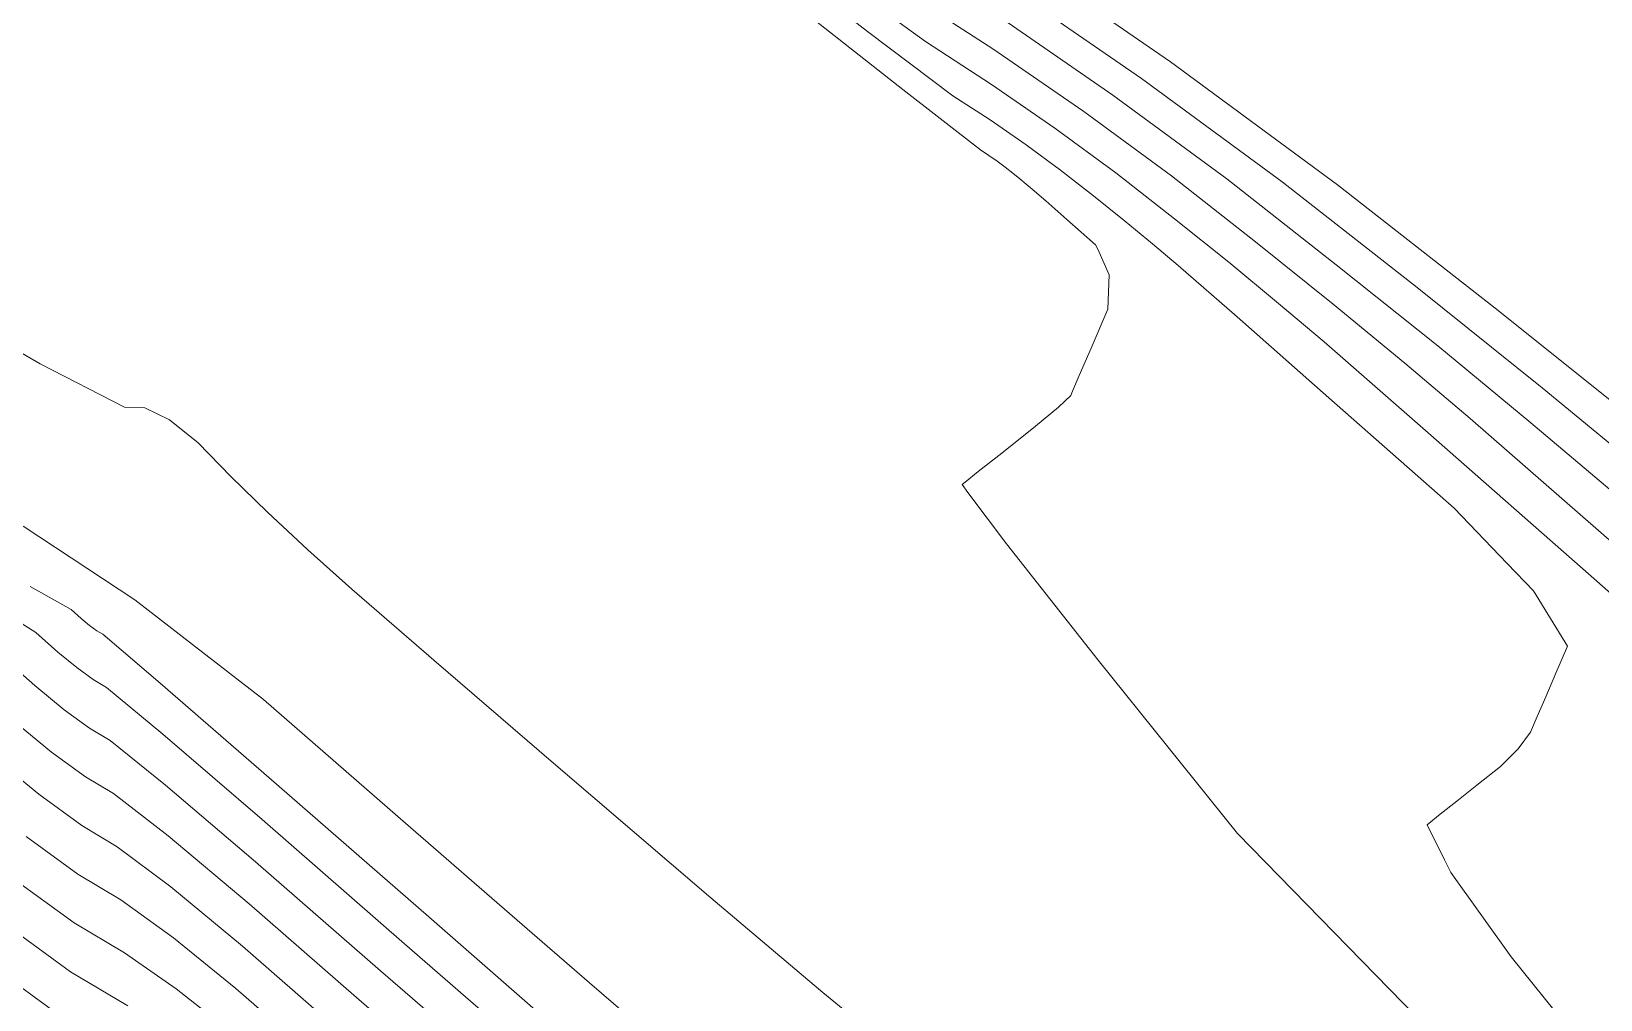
# Model space of a CAD drawing. Header units: inches. Extents: x 1337389 to 1347141, y 407035 to 414577.
# Drawn here: x 1338006.1 to 1338302.7, y 410560.9 to 410744 of the extents above; entities that cross this region are included whole.
import ezdxf

# ---------------------------------------------------------------- set-up
doc = ezdxf.new("R2010")
doc.units = ezdxf.units.IN
doc.header["$MEASUREMENT"] = 0
doc.layers.add('Topo', color=7, linetype='Continuous', lineweight=15, true_color=0x459900)

msp = doc.modelspace()

# ---------------------------------------------------------------- linework, layer by layer
at = {"layer": 'Topo'}
for points, elevation in [([(1338456.5051, 410512.993), (1338450.4399, 410518.5639), (1338410.5118, 410554.186), (1338350.4572, 410607.2389), (1338306.3051, 410646.1031), (1338278.055, 410670.7779), (1338265.707, 410681.2638), (1338252.18, 410692.402), (1338237.4733, 410704.193), (1338221.587, 410716.6359), (1338205.0399, 410728.8021), (1338187.8321, 410740.69), (1338169.963, 410752.3), (1338150.7941, 410765.78), (1338130.3229, 410781.131), (1338108.551, 410798.3519), (1338092.703, 410810.7871), (1338082.7779, 410818.435), (1338078.7772, 410821.296), (1338076.289, 410825.4659), (1338075.315, 410830.945), (1338075.8548, 410837.7339), (1338072.9941, 410845.5251), (1338072.2701, 410846.5421)], 750), ([(1338081.4101, 410839.525), (1338080.9259, 410833.443), (1338082.139, 410826.622), (1338085.236, 410821.43), (1338090.2169, 410817.8681), (1338098.683, 410811.424), (1338110.633, 410802.097), (1338126.0679, 410789.889), (1338144.1201, 410776.7061), (1338164.7879, 410762.5501), (1338188.074, 410747.421), (1338210.498, 410731.9289), (1338232.0609, 410716.076), (1338252.7629, 410699.8599), (1338271.9281, 410684.4948), (1338289.556, 410669.981), (1338305.6461, 410656.3159), (1338333.7039, 410631.8969), (1338373.728, 410596.7219), (1338425.7192, 410550.7931), (1338462.64, 410518.6389), (1338484.491, 410500.2609), (1338491.271, 410495.658), (1338492.53, 410494.7259)], 745), ([(1338526.046, 410485.1112), (1338499.5029, 410505.801), (1338477.6089, 410522.004), (1338460.4769, 410533.6341), (1338439.025, 410550.248), (1338413.2539, 410571.846), (1338383.1629, 410598.4289), (1338356.4911, 410621.7648), (1338333.2381, 410641.8551), (1338313.404, 410658.6981), (1338291.676, 410676.5891), (1338268.0531, 410695.528), (1338242.5349, 410715.516), (1338215.956, 410735.0572), (1338188.3149, 410754.152), (1338159.613, 410772.8011), (1338137.4459, 410787.633), (1338121.8129, 410798.646), (1338112.7161, 410805.843), (1338104.6631, 410812.0609), (1338097.6562, 410817.3011), (1338091.695, 410821.564), (1338087.988, 410827.7771), (1338086.6099, 410835.533)], 740), ([(1338157.9019, 410780.8011), (1338188.5572, 410760.8839), (1338221.414, 410738.1849), (1338253.009, 410714.956), (1338283.3421, 410691.1959), (1338311.4241, 410668.682), (1338337.253, 410647.4151), (1338360.83, 410627.3931), (1338379.2781, 410611.6329), (1338387.468, 410604.5629)], 735), ([(1338138.8329, 410763.6161), (1338164.1411, 410743.9269), (1338180.3139, 410731.7981), (1338187.349, 410727.2269), (1338194.1241, 410722.5459), (1338200.6389, 410717.7559), (1338206.893, 410712.8569), (1338212.684, 410708.2152), (1338218.0099, 410703.8301), (1338222.8711, 410699.7011), (1338233.9938, 410689.9861), (1338251.377, 410674.6849), (1338275.0222, 410653.797), (1338285.0791, 410643.3261)], 760), ([(1338143.0868, 410754.8581), (1338170.815, 410733.0009), (1338185.489, 410721.547), (1338187.1071, 410720.4949), (1338188.6658, 410719.4189), (1338190.1651, 410718.317), (1338191.604, 410717.19), (1338192.936, 410716.1217), (1338194.1609, 410715.1129), (1338195.2789, 410714.1629), (1338197.8381, 410711.9282), (1338201.8381, 410708.408), (1338207.2771, 410703.602), (1338207.6602, 410702.76)], 765), ([(1338157.4669, 410754.8539), (1338175.1381, 410742.0491), (1338187.5901, 410733.9579), (1338199.5819, 410725.674), (1338211.1128, 410717.1961), (1338222.183, 410708.5251), (1338232.4319, 410700.3079), (1338241.8581, 410692.5472), (1338250.463, 410685.2401), (1338270.1489, 410668.0451), (1338300.917, 410640.962), (1338342.7669, 410603.9911)], 755), ([(1337806.069, 410752.7361), (1337815.0259, 410743.51), (1337821.259, 410738.2411), (1337824.7691, 410736.9299), (1337832.874, 410731.2479), (1337845.5728, 410721.1971), (1337862.868, 410706.775), (1337876.8351, 410696.0678), (1337887.475, 410689.0749), (1337894.7882, 410685.7959), (1337905.056, 410681.105), (1337918.281, 410675.0018), (1337934.461, 410667.486), (1337951.0499, 410659.588), (1337968.0479, 410651.3091), (1337985.454, 410642.648), (1337998.4369, 410635.6449), (1338006.9971, 410630.301), (1338011.133, 410626.6161), (1338014.7331, 410623.6569)], 785), ([(1337799.6958, 410745), (1337808.327, 410736.6221), (1337815.3521, 410731.42), (1337820.7701, 410729.3961), (1337829.4359, 410723.8321), (1337841.3489, 410714.729), (1337856.5088, 410702.0879), (1337870.3829, 410691.971), (1337882.972, 410684.3789), (1337894.2741, 410679.3108), (1337906.5381, 410673.7359), (1337919.764, 410667.6539), (1337933.9509, 410661.064), (1337948.497, 410654.139), (1337963.3999, 410646.8791), (1337978.662, 410639.2851), (1337990.9749, 410632.318), (1338000.338, 410625.9769), (1338006.7511, 410620.263), (1338012.332, 410615.6759), (1338017.0819, 410612.2152), (1338020.9989, 410609.8809), (1338031.477, 410601.458)], 790), ([(1338207.6602, 410702.76), (1338209.8519, 410697.9459), (1338209.5619, 410691.4382), (1338206.407, 410684.0789), (1338204.1909, 410678.91), (1338202.9141, 410675.9309), (1338202.5749, 410675.1419), (1338200.232, 410672.9311), (1338195.8841, 410669.299), (1338189.5299, 410664.2461), (1338185.1021, 410660.7251), (1338182.599, 410658.7341), (1338182.0209, 410658.274), (1338183.136, 410656.7811)], 765), ([(1337979.858, 410697.288), (1338007.8039, 410681.117), (1338023.712, 410672.9421), (1338027.5831, 410672.764), (1338032.2271, 410670.5109), (1338037.6441, 410666.1839), (1338043.8341, 410659.7819), (1338050.7431, 410653.0341), (1338058.3691, 410645.939), (1338066.7131, 410638.4981), (1338082.187, 410625.0488), (1338104.7891, 410605.5921), (1338134.5211, 410580.1271), (1338155.7041, 410562.2179), (1338168.3399, 410551.8631), (1338172.4281, 410549.064), (1338186.833, 410538.1881), (1338211.5562, 410519.234), (1338246.596, 410492.2033), (1338272.209, 410472.5619), (1338288.394, 410460.3122), (1338295.15, 410455.451), (1338317.293, 410438.2311)], 770), ([(1338183.136, 410656.7811), (1338190.407, 410647.0531), (1338207.7581, 410625.0701), (1338234.073, 410592.325), (1338268.0519, 410557.4831), (1338280.726, 410546.241)], 765), ([(1338004.5609, 410650.401), (1338025.706, 410636.5059), (1338049.9761, 410617.634), (1338077.3699, 410593.7849), (1338097.9131, 410575.933), (1338111.6051, 410564.076), (1338118.4479, 410558.216), (1338133.9669, 410546.8051), (1338158.164, 410529.845), (1338191.037, 410507.3339), (1338214.9431, 410490.7919), (1338229.8818, 410480.2179), (1338235.853, 410475.6119), (1338251.196, 410464.3668), (1338275.9131, 410446.483), (1338310.0009, 410421.9599)], 775), ([(1338285.0791, 410643.3261), (1338290.0481, 410638.152), (1338296.4549, 410627.7499), (1338294.2441, 410622.591), (1338292.342, 410618.155), (1338290.7499, 410614.443), (1338289.469, 410611.4539), (1338287.1409, 410608.289), (1338283.7681, 410604.95), (1338279.349, 410601.435), (1338275.5651, 410598.426), (1338272.417, 410595.9219), (1338269.9049, 410593.9239), (1338273.1851, 410587.3391)], 760), ([(1338101.928, 410558.4651), (1338081.2192, 410576.5179), (1338051.0012, 410602.9002), (1338030.477, 410620.7129), (1338019.6469, 410629.9579), (1338018.5108, 410630.6351), (1338017.1341, 410631.6381), (1338015.516, 410632.9679), (1338013.6561, 410634.625), (1338005.899, 410638.9718)], 780), ([(1338014.7331, 410623.6569), (1338017.7961, 410621.425), (1338020.3232, 410619.9188), (1338030.977, 410611.085), (1338049.7579, 410594.922), (1338076.6658, 410571.431), (1338095.867, 410554.728), (1338107.361, 410544.8131), (1338111.149, 410541.686), (1338118.363, 410536.4638), (1338129.004, 410529.1442), (1338143.07, 410519.728), (1338158.667, 410509.1779), (1338175.7962, 410497.492), (1338194.455, 410484.6721), (1338211.7481, 410473.0702), (1338227.6748, 410462.684), (1338242.2369, 410453.5161), (1338255.3459, 410445.4321), (1338267.0018, 410438.4311), (1338277.2051, 410432.515), (1338289.345, 410424.7199), (1338303.4209, 410415.046)], 785), ([(1338083.7441, 410547.2531), (1338067.5587, 410561.256), (1338047.271, 410578.968), (1338031.9759, 410591.8301), (1338021.6751, 410599.8431), (1338016.3669, 410603.0061), (1338009.9308, 410607.6949), (1338002.3691, 410613.9111)], 795), ([(1337997.9861, 410607.558), (1338007.53, 410599.7143), (1338015.652, 410593.796), (1338022.3508, 410589.805), (1338032.4759, 410582.203), (1338046.0281, 410570.991), (1338063.005, 410556.169)], 800), ([(1338031.477, 410601.458), (1338048.5141, 410586.9451), (1338072.1119, 410566.343), (1338089.8049, 410550.9899), (1338101.5939, 410540.8861), (1338107.4769, 410536.029), (1338118.6829, 410527.9171), (1338135.21, 410516.5478), (1338157.0591, 410501.9218), (1338174.1551, 410490.4341), (1338186.4971, 410482.0831), (1338194.0848, 410476.8697), (1338206.7021, 410468.6349), (1338224.3479, 410457.3791), (1338247.0239, 410443.102), (1338267.4371, 410430.513), (1338285.588, 410419.6119), (1338301.4769, 410410.399), (1338312.9649, 410403.6109)], 790), ([(1338005.1299, 410591.733), (1338014.9372, 410584.586), (1338023.027, 410579.7661), (1338032.976, 410572.5761), (1338044.7839, 410563.0139), (1338058.452, 410551.082)], 805), ([(1338273.1851, 410587.3391), (1338274.3801, 410584.9401), (1338285.8409, 410568.971), (1338304.289, 410546.0149), (1338328.1101, 410521.589), (1338357.305, 410495.6942), (1338391.872, 410468.3281), (1338400.9312, 410460.9422)], 760), ([(1338043.541, 410555.037), (1338033.4752, 410562.9478), (1338023.7031, 410569.7282), (1338014.2222, 410575.3769), (1338002.7289, 410583.7519)], 810), ([(1338024.379, 410559.6901), (1338013.5081, 410566.1669), (1338000.3279, 410575.7709)], 815), ([(1337997.927, 410567.7902), (1338012.7931, 410556.957)], 820)]:
    msp.add_lwpolyline(points, dxfattribs=dict(at, elevation=elevation))

doc.saveas('drawing.dxf')
